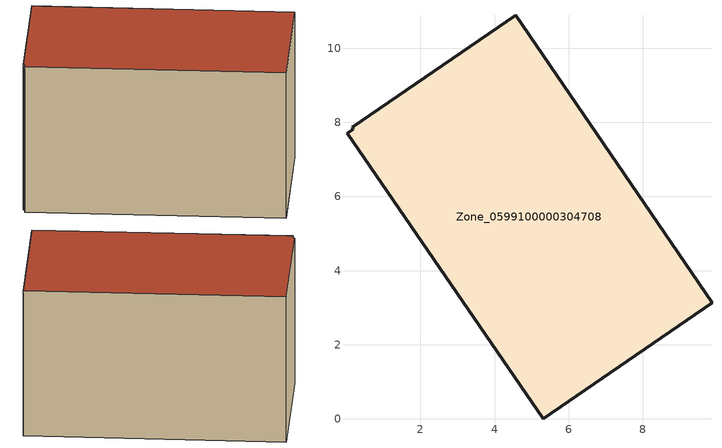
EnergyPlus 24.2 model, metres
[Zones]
Zone_0599100000304708
 floor ground (C_G): 9.87,3.13 5.31,0 0.03,7.71 0.19,7.82 0.16,7.87 4.57,10.89 z0
 wall outside (C_F): 9.87,3.13 4.57,10.89 0.16,7.87 0.19,7.82 0.03,7.71 5.31,0 9.87,3.13 z0:5.63
 roof outside (C_R): 5.31,0 9.87,3.13 4.57,10.89 0.16,7.87 0.19,7.82 0.03,7.71 z5.63
[BUILDING]
Pand.0599100000304708: North Axis=0; Terrain=City; Loads Convergence Tolerance Value=0.04; Temperature Convergence Tolerance Value=0.4; Solar Distribution=FullExterior; Maximum Number of Warmup Days=25; Minimum Number of Warmup Days=1
[Site:Location]
Rotterdam.The.Hague.AP_ZH_NLD Design_Conditions: Latitude=51.96; Longitude=4.45; Time Zone=1; Elevation=-4.5
[SITE:GROUNDTEMPERATURE:BUILDINGSURFACE]
18, 18, 18, 18, 18, 18, 18, 18, 18, 18, 18, 18
[MATERIAL] Thermal Absorptance=0.9; Solar Absorptance=0.7; Visible Absorptance=0.7
Name | Roughness | Thickness | Conductivity | Density | Specific Heat
G.TI.1946-1964 | MediumSmooth | 0.15 | 1 | 540 | 1210
F.TI.1946-1964 | Rough | 0.3 | 0.857143 | 1920 | 840
R.TI.1946-1964 | MediumRough | 0.2 | 0.277778 | 1500 | 1000
[CONSTRUCTION]
C_G: G.TI.1946-1964
C_F: F.TI.1946-1964
C_R: R.TI.1946-1964
[ZONE]
Zone_0599100000304708: Type=1; Multiplier=1; Ceiling Height=Autocalculate; Volume=Autocalculate; Floor Area=autocalculate; Part of Total Floor Area=Yes
[ZONEINFILTRATION:DESIGNFLOWRATE]
Infil_Zone_0599100000304708: Zone or ZoneList or Space or SpaceList=Zone_0599100000304708; Schedule=AlwaysOn; Design Flow Rate Calculation Method=Flow/Area; Flow Rate per Floor Area=0.003; Constant Term Coefficient=1; Temperature Term Coefficient=0; Velocity Term Coefficient=0; Velocity Squared Term Coefficient=0
[HVACTEMPLATE:ZONE:IDEALLOADSAIRSYSTEM]
Zone_0599100000304708: Maximum Heating Supply Air Temperature=50; Minimum Cooling Supply Air Temperature=13; Maximum Heating Supply Air Humidity Ratio=0.0156; Minimum Cooling Supply Air Humidity Ratio=0.0077; Heating Limit=NoLimit; Cooling Limit=NoLimit; Dehumidification Control Type=ConstantSensibleHeatRatio; Cooling Sensible Heat Ratio=0.7; Dehumidification Setpoint=60; Humidification Control Type=None; Humidification Setpoint=30; Outdoor Air Method=None; Outdoor Air Flow Rate per Person=0.00944; Outdoor Air Flow Rate per Zone Floor Area=0; Outdoor Air Flow Rate per Zone=0; Demand Controlled Ventilation Type=None; Outdoor Air Economizer Type=NoEconomizer; Heat Recovery Type=None; Sensible Heat Recovery Effectiveness=0.7; Latent Heat Recovery Effectiveness=0.65
[ZONECONTROL:THERMOSTAT]
ThermostatControl_Zone_0599100000304708: Zone or ZoneList=Zone_0599100000304708; Control Type Schedule=DualSetpointControlType; Control 1=Thermostat_Zone_0599100000304708; Temperature Difference Between Cutout And Setpoint=0
[THERMOSTATSETPOINT:DUALSETPOINT]
Thermostat_Zone_0599100000304708: Heating Setpoint Temperature Schedule=HeatingSetpoint_Zone_0599100000304708; Cooling Setpoint Temperature Schedule=CoolingSetpoint_Zone_0599100000304708
[SCHEDULE:COMPACT]
HeatingSetpoint_Zone_0599100000304708: Through: 12/31, For: AllDays, Until: 24:00, 21
CoolingSetpoint_Zone_0599100000304708: Through: 12/31, For: AllDays, Until: 24:00, 24
DualSetpointControlType: Through: 12/31, For: AllDays, Until: 24:00, 4
AlwaysOn: Through: 12/31, For: AllDays, Until: 24:00, 1
